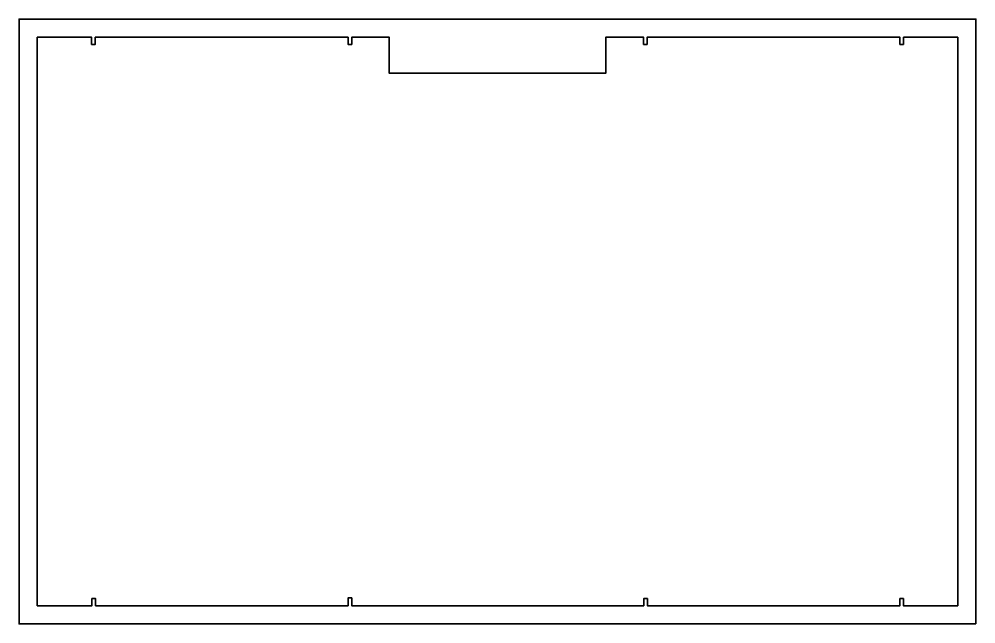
# Model space of a CAD drawing. Header units: millimetres. Extents: x -160 to 370, y -19 to 316.
import ezdxf

# ---------------------------------------------------------------- set-up
doc = ezdxf.new("R2010")
doc.units = ezdxf.units.MM
doc.header["$MEASUREMENT"] = 0
doc.layers.get('0').update_dxf_attribs({"lineweight": 0})
doc.layers.add('Safety', color=7, linetype='Continuous', lineweight=0)

msp = doc.modelspace()

# ---------------------------------------------------------------- linework, layer by layer
at = {"color": 250, "lineweight": 35, "true_color": 0x231f20}
msp.add_lwpolyline([(330.03, 306.2), (330.03, 302.2), (328.03, 302.2), (328.03, 306.2), (188.03, 306.2), (188.03, 302.2), (186.03, 302.2), (186.03, 306.2), (165.13, 306.2), (165.13, 286.2), (45.13, 286.2), (45.13, 306.2), (24.4, 306.2), (24.4, 302.2), (22.4, 302.2), (22.4, 306.2), (-117.72, 306.2), (-117.72, 302.2), (-119.72, 302.2), (-119.72, 306.2), (-149.87, 306.2), (-149.87, -8.8), (-119.51, -8.8), (-119.51, -4.8), (-117.51, -4.8), (-117.51, -8.8), (22.4, -8.8), (22.4, -4.44), (24.4, -4.44), (24.4, -8.8), (186.15, -8.8), (186.15, -4.8), (188.15, -4.8), (188.15, -8.8), (328.03, -8.8), (328.03, -4.8), (330.03, -4.8), (330.03, -8.8), (360.13, -8.8), (360.13, 306.2)], close=True, dxfattribs=at)
at = {"layer": 'Safety', "color": 18, "lineweight": 35, "true_color": 0x000000}
msp.add_lwpolyline([(370.13, -18.8), (-159.87, -18.8), (-159.87, 316.2), (370.13, 316.2)], close=True, dxfattribs=at)

doc.saveas('drawing.dxf')
